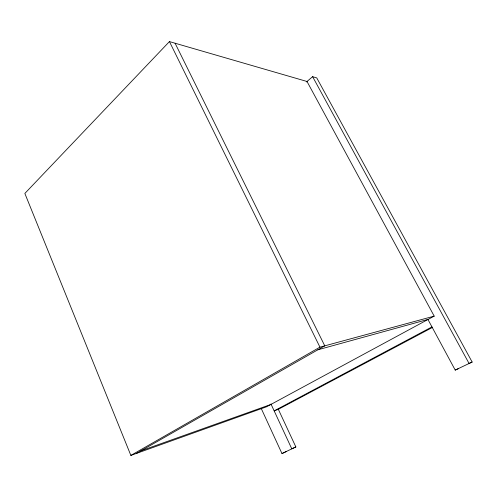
<?xml version="1.0" encoding="UTF-8"?>
<svg xmlns="http://www.w3.org/2000/svg" width="497" height="497" viewBox="0 0 497 497"><rect width="100%" height="100%" fill="white"/><g stroke="black" fill="none" stroke-linecap="round" stroke-linejoin="round"><path stroke-width="0.75" d="M169.44 41.586L24.85 193.445L130.86 455.414L266.616 406.763L434.198 316.129L307.009 81.483L169.44 41.586L319.95 347.148L434.198 316.129M306.469 81.949L312.619 76.675L316.763 77.93L472.15 362.033L455.221 370.091L427.967 319.515M130.86 455.414L319.95 347.148M136.327 453.457L324.771 345.837L175.087 43.227M431.949 326.914L274.158 410.864L278.332 409.317L432.583 327.361M261.242 408.484L281.967 453.556L295.864 446.946L278.202 409.037M281.967 453.556L286.092 451.655M295.864 446.946L291.782 448.834L270.952 403.962M472.15 362.033L469.044 363.431L312.619 76.675M455.221 370.091L458.427 368.644M140.912 450.835L270.884 404.459M317.813 349.813L428.284 319.329"/></g></svg>
